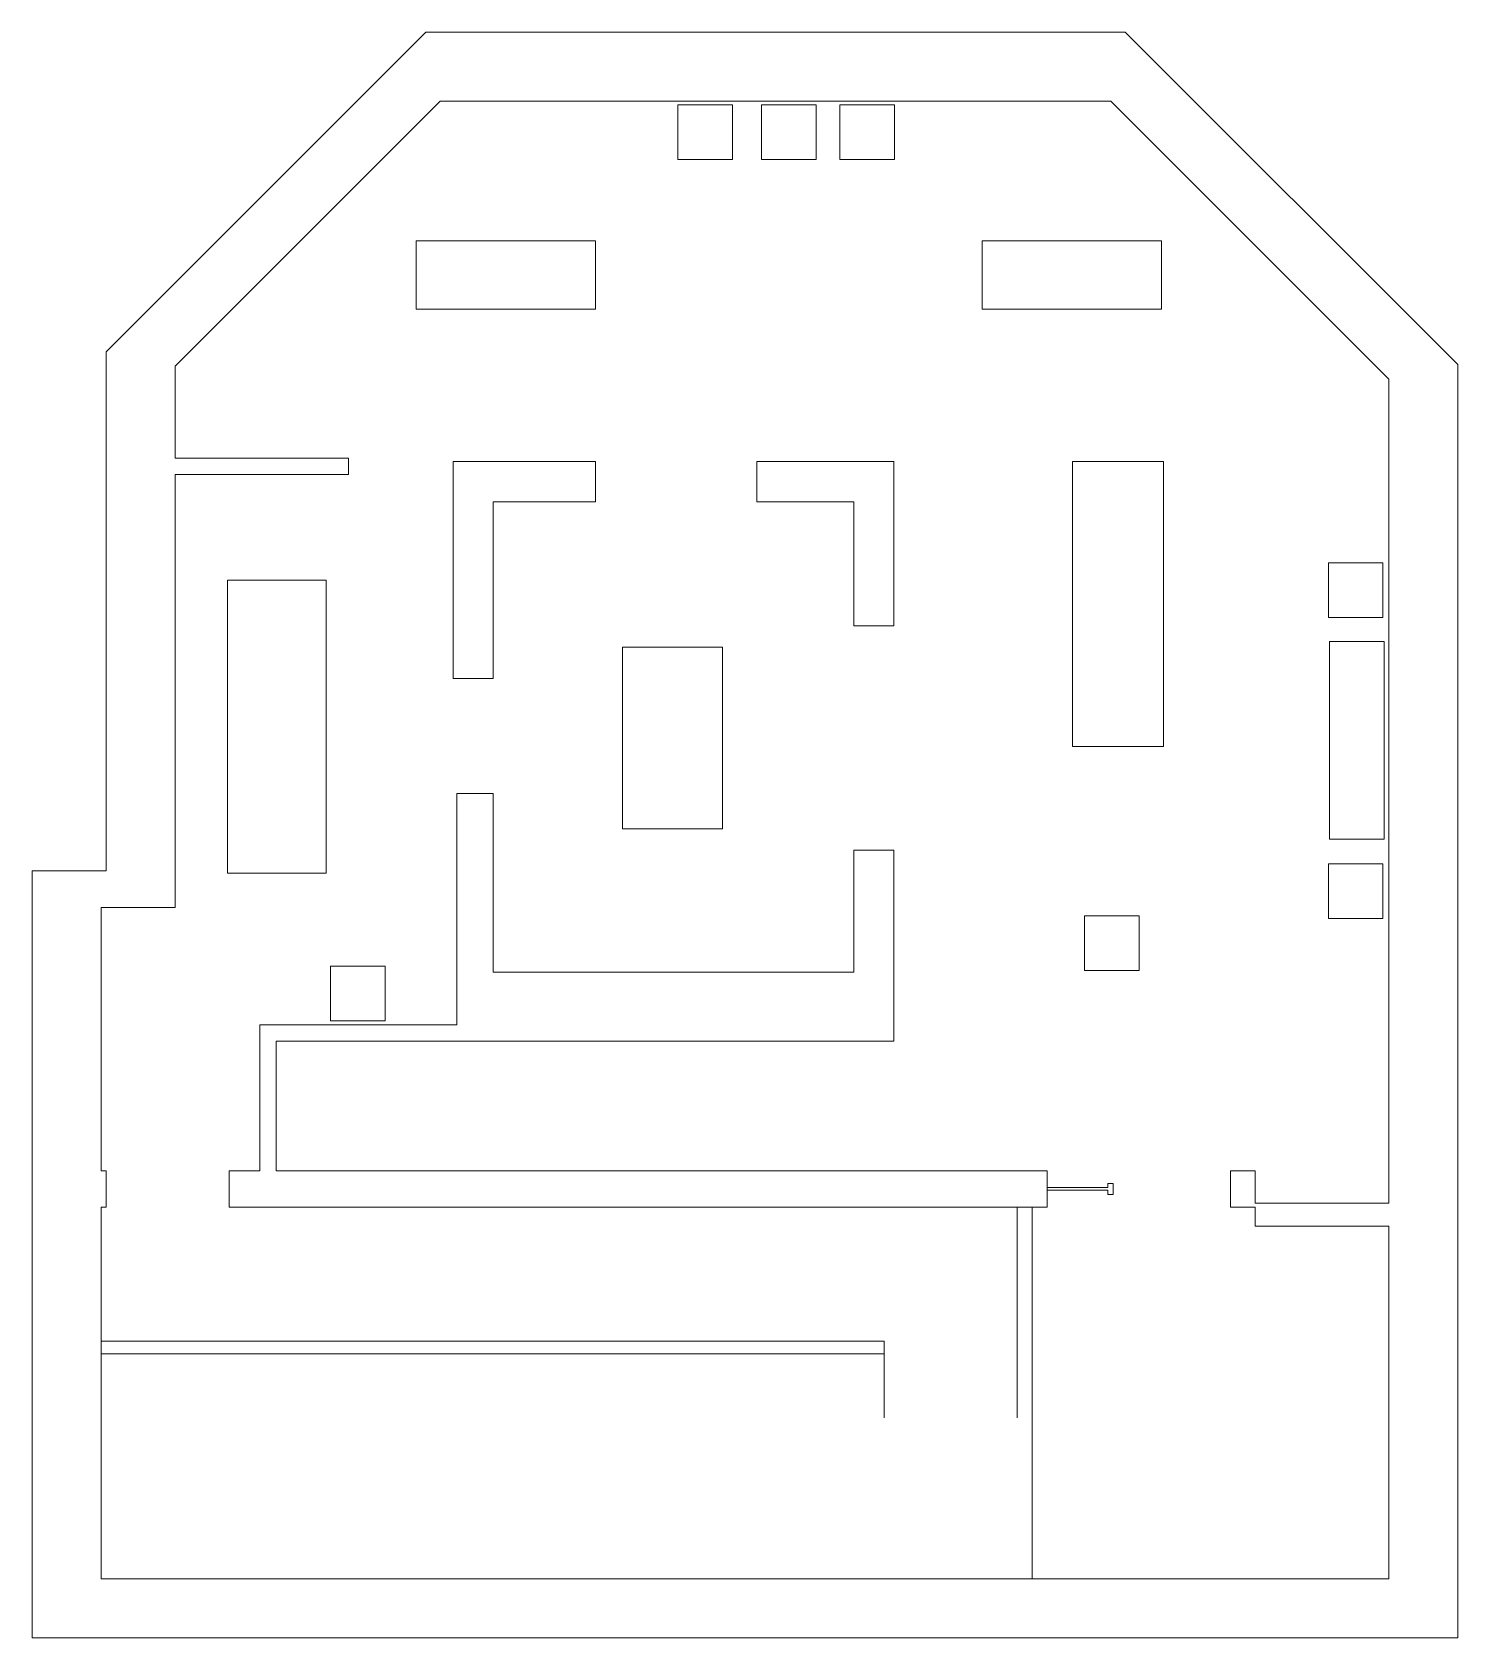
# Model space of a CAD drawing. Header units: millimetres. Extents: x -5625 to 10050, y -4635 to 13019.
import ezdxf

# ---------------------------------------------------------------- set-up
doc = ezdxf.new("R2010")
doc.units = ezdxf.units.MM
doc.layers.add('A-DETL', color=90, linetype='Continuous', lineweight=9)

msp = doc.modelspace()

# ---------------------------------------------------------------- linework, layer by layer
at = {"layer": 'A-DETL', "color": 3}
for p, q in [((-4811, 9504), (-1296, 13019)), ((-1296, 13019), (6394, 13019)), ((6394, 13019), (10050, 9364)), ((-1137, 12259), (-4051, 9345)), ((6235, 12259), (-1137, 12259)), ((9290, 9204), (6235, 12259)), ((-4811, 3797), (-4811, 9504)), ((10050, 9364), (10050, -4635)), ((-4051, 9345), (-4051, 8336)), ((9290, 143), (9290, 9204)), ((-4051, 8336), (-2147, 8336)), ((-2147, 8336), (-2147, 8156)), ((-2147, 8156), (-4051, 8156)), ((-4051, 8156), (-4051, 3397)), ((568, 8297), (-995, 8297)), ((-995, 8297), (-995, 5913)), ((568, 7857), (568, 8297)), ((2341, 7857), (2341, 8297)), ((2341, 8297), (3848, 8297)), ((3848, 8297), (3848, 6493)), ((-555, 5913), (-555, 7857)), ((-555, 7857), (568, 7857)), ((3408, 7857), (2341, 7857)), ((3408, 6493), (3408, 7857)), ((3848, 6493), (3408, 6493)), ((-995, 5913), (-555, 5913)), ((-957, 2104), (-957, 4648)), ((-957, 4648), (-557, 4648)), ((-557, 4648), (-557, 2686)), ((3408, 2686), (3408, 4025)), ((3408, 4025), (3848, 4025)), ((3848, 4025), (3848, 1926)), ((-5625, -4635), (-5625, 3797)), ((-5625, 3797), (-4811, 3797)), ((-4051, 3397), (-4865, 3397)), ((-4865, 3397), (-4865, 501)), ((-557, 2686), (3408, 2686)), ((-3120, 501), (-3120, 2104)), ((-3120, 2104), (-957, 2104)), ((3848, 1926), (-2940, 1926)), ((-2940, 1926), (-2940, 501)), ((-4865, 501), (-4809, 501)), ((-4809, 501), (-4809, 101)), ((-3457, 101), (-3457, 501)), ((-3457, 501), (-3120, 501)), ((-2940, 501), (5536, 501)), ((5536, 501), (5536, 101)), ((6201, 316), (6201, 361)), ((6201, 361), (6261, 361)), ((6261, 361), (6261, 241)), ((7550, 101), (7550, 501)), ((7550, 501), (7820, 501)), ((7820, 501), (7820, 143)), ((5536, 316), (6201, 316)), ((6201, 286), (5536, 286)), ((6201, 241), (6201, 286)), ((6261, 241), (6201, 241)), ((-4809, 101), (-4865, 101)), ((-4865, 101), (-4865, -3985)), ((5205, 101), (-3457, 101)), ((5205, 91), (5205, 101)), ((5536, 101), (5205, 101)), ((5205, -2214), (5205, 91)), ((5371, 101), (5371, -3985)), ((7820, 101), (7550, 101)), ((7820, 143), (9290, 143)), ((7820, -107), (7820, 101)), ((9290, -107), (7820, -107)), ((9290, -3985), (9290, -107)), ((-4865, -1372), (3743, -1372)), ((3743, -1372), (3743, -2214)), ((3743, -1372), (3743, -1512)), ((3743, -1512), (-4865, -1512)), ((-4865, -3985), (9290, -3985)), ((10050, -4635), (-5625, -4635))]:
    msp.add_line(p, q, dxfattribs=at)
at = {"layer": 'A-DETL'}
for p, q in [((1475, 12218), (2075, 12218)), ((1475, 11618), (1475, 12218)), ((2075, 12218), (2075, 11618)), ((2395, 12218), (2995, 12218)), ((2395, 11618), (2395, 12218)), ((2995, 12218), (2995, 11618)), ((3255, 12218), (3855, 12218)), ((3255, 11618), (3255, 12218)), ((3855, 12218), (3855, 11618)), ((2075, 11618), (1475, 11618)), ((2995, 11618), (2395, 11618)), ((3855, 11618), (3255, 11618)), ((-1403, 10723), (568, 10723)), ((-1403, 9973), (-1403, 10723)), ((568, 10723), (568, 9973)), ((4819, 10723), (6790, 10723)), ((4819, 9973), (4819, 10723)), ((6790, 10723), (6790, 9973)), ((568, 9973), (-1403, 9973)), ((6790, 9973), (4819, 9973)), ((5814, 8297), (6814, 8297)), ((5814, 5165), (5814, 8297)), ((6814, 8297), (6814, 5165)), ((8626, 7183), (9226, 7183)), ((8626, 6583), (8626, 7183)), ((9226, 7183), (9226, 6583)), ((-3476, 6993), (-2393, 6993)), ((-3476, 3771), (-3476, 6993)), ((-2393, 6993), (-2393, 3771)), ((9226, 6583), (8626, 6583)), ((867, 6259), (1967, 6259)), ((867, 4259), (867, 6259)), ((1967, 6259), (1967, 4259)), ((8640, 6321), (9240, 6321)), ((8640, 4147), (8640, 6321)), ((9240, 6321), (9240, 4147)), ((6814, 5165), (5814, 5165)), ((1967, 4259), (867, 4259)), ((9240, 4147), (8640, 4147)), ((-2393, 3771), (-3476, 3771)), ((8626, 3875), (9226, 3875)), ((8626, 3275), (8626, 3875)), ((9226, 3875), (9226, 3275)), ((5945, 3303), (6545, 3303)), ((5945, 2703), (5945, 3303)), ((6545, 3303), (6545, 2703)), ((9226, 3275), (8626, 3275)), ((-2343, 2749), (-1743, 2749)), ((-2343, 2149), (-2343, 2749)), ((-1743, 2749), (-1743, 2149)), ((6545, 2703), (5945, 2703)), ((-1743, 2149), (-2343, 2149))]:
    msp.add_line(p, q, dxfattribs=at)

doc.saveas('drawing.dxf')
